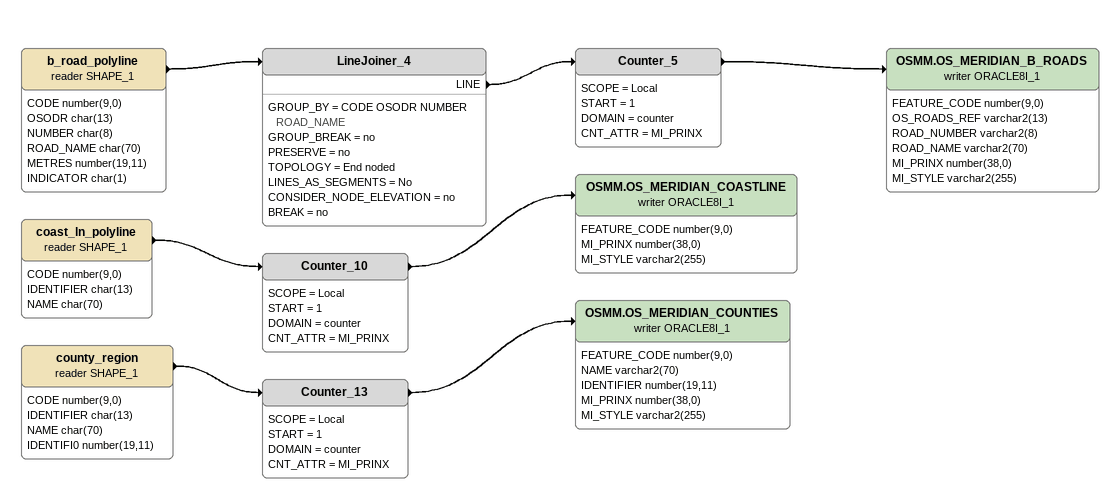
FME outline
b_road_polyline (reader SHAPE_1)
    attributes: CODE number(9,0), OSODR char(13), NUMBER char(8), ROAD_NAME char(70), METRES number(19,11), INDICATOR char(1)
    -> LineJoiner_4
LineJoiner_4
    GROUP_BY = CODE OSODR NUMBER ROAD_NAME
    GROUP_BREAK = no
    PRESERVE = no
    TOPOLOGY = End noded
    LINES_AS_SEGMENTS = No
    CONSIDER_NODE_ELEVATION = no
    BREAK = no
    LINE -> Counter_5
Counter_5
    SCOPE = Local
    START = 1
    DOMAIN = counter
    CNT_ATTR = MI_PRINX
    -> OSMM.OS_MERIDIAN_B_ROADS (writer ORACLE8I_1)
OSMM.OS_MERIDIAN_B_ROADS (writer ORACLE8I_1)
    attributes: FEATURE_CODE number(9,0), OS_ROADS_REF varchar2(13), ROAD_NUMBER varchar2(8), ROAD_NAME varchar2(70), MI_PRINX number(38,0), MI_STYLE varchar2(255)
coast_ln_polyline (reader SHAPE_1)
    attributes: CODE number(9,0), IDENTIFIER char(13), NAME char(70)
    -> Counter_10
Counter_10
    SCOPE = Local
    START = 1
    DOMAIN = counter
    CNT_ATTR = MI_PRINX
    -> OSMM.OS_MERIDIAN_COASTLINE (writer ORACLE8I_1)
OSMM.OS_MERIDIAN_COASTLINE (writer ORACLE8I_1)
    attributes: FEATURE_CODE number(9,0), MI_PRINX number(38,0), MI_STYLE varchar2(255)
county_region (reader SHAPE_1)
    attributes: CODE number(9,0), IDENTIFIER char(13), NAME char(70), IDENTIFI0 number(19,11)
    -> Counter_13
Counter_13
    SCOPE = Local
    START = 1
    DOMAIN = counter
    CNT_ATTR = MI_PRINX
    -> OSMM.OS_MERIDIAN_COUNTIES (writer ORACLE8I_1)
OSMM.OS_MERIDIAN_COUNTIES (writer ORACLE8I_1)
    attributes: FEATURE_CODE number(9,0), NAME varchar2(70), IDENTIFIER number(19,11), MI_PRINX number(38,0), MI_STYLE varchar2(255)
